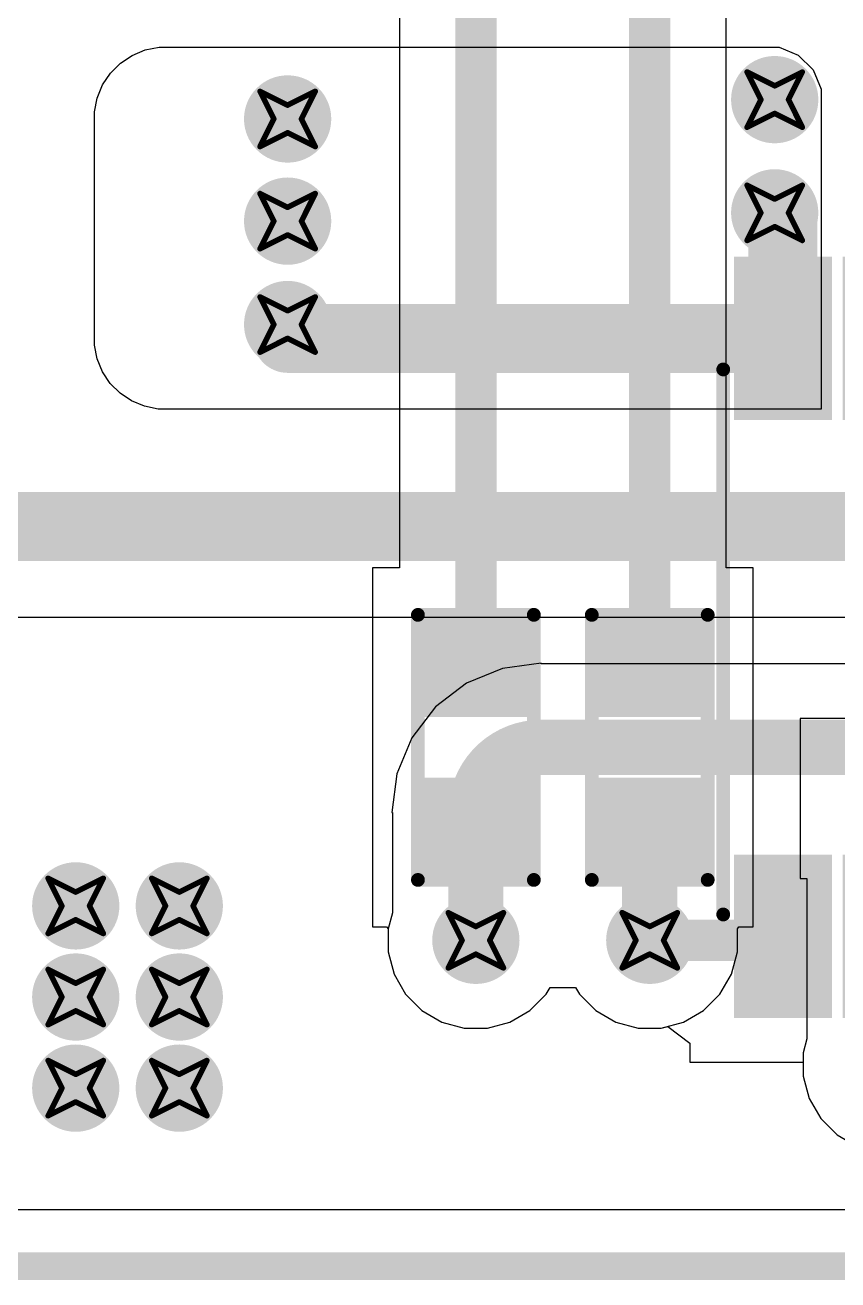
# Model space of a CAD drawing. Header units: inches. Extents: x 0 to 213, y 0 to 212.
# Drawn here: x 0.3249 to 0.6194, y -0.005 to 0.4495 of the extents above; entities that cross this region are included whole.
import ezdxf

# ---------------------------------------------------------------- set-up
doc = ezdxf.new("R2010")
doc.units = ezdxf.units.IN
doc.header["$MEASUREMENT"] = 0
for name, color, linetype in [('Board Outline', 216, 'Continuous'), ('Bottom Layer', 5, 'Continuous'), ('Bottom Overlay', 54, 'Continuous'), ('Bottom Paste', 16, 'Continuous'), ('Bottom Solder', 6, 'Continuous'), ('Drill Drawing', 1, 'Continuous'), ('Top Layer', 1, 'Continuous'), ('Top Overlay', 2, 'Continuous'), ('Top Paste', 8, 'Continuous'), ('Top Solder', 216, 'Continuous'), ('Via Holes', 16, 'Continuous')]:
    doc.layers.add(name, color=color, linetype=linetype)

# ---------------------------------------------------------------- blocks, each defined once
blk = doc.blocks.new('SOP_10_37')
at = {"layer": 'Top Layer'}
for points in [[(-0.13386, 0.09252), (-0.08268, 0.09252), (-0.08268, 0.06496), (-0.13386, 0.06496)], [(0.08268, 0.09252), (0.13386, 0.09252), (0.13386, 0.06496), (0.08268, 0.06496)], [(-0.13386, 0.05315), (-0.08268, 0.05315), (-0.08268, 0.02559), (-0.13386, 0.02559)], [(0.08268, 0.05315), (0.13386, 0.05315), (0.13386, 0.02559), (0.08268, 0.02559)], [(-0.13386, 0.01378), (-0.08268, 0.01378), (-0.08268, -0.01378), (-0.13386, -0.01378)], [(0.08268, 0.01378), (0.13386, 0.01378), (0.13386, -0.01378), (0.08268, -0.01378)], [(-0.13386, -0.02559), (-0.08268, -0.02559), (-0.08268, -0.05315), (-0.13386, -0.05315)], [(0.08268, -0.02559), (0.13386, -0.02559), (0.13386, -0.05315), (0.08268, -0.05315)], [(-0.13386, -0.06496), (-0.08268, -0.06496), (-0.08268, -0.09252), (-0.13386, -0.09252)], [(0.08268, -0.06496), (0.13386, -0.06496), (0.13386, -0.09252), (0.08268, -0.09252)]]:
    blk.add_hatch(color=1, dxfattribs=at).paths.add_polyline_path(points)
at = {"layer": 'Top Paste'}
for points in [[(-0.13386, 0.09252), (-0.08268, 0.09252), (-0.08268, 0.06496), (-0.13386, 0.06496)], [(0.08268, 0.09252), (0.13386, 0.09252), (0.13386, 0.06496), (0.08268, 0.06496)], [(-0.13386, 0.05315), (-0.08268, 0.05315), (-0.08268, 0.02559), (-0.13386, 0.02559)], [(0.08268, 0.05315), (0.13386, 0.05315), (0.13386, 0.02559), (0.08268, 0.02559)], [(-0.13386, 0.01378), (-0.08268, 0.01378), (-0.08268, -0.01378), (-0.13386, -0.01378)], [(0.08268, 0.01378), (0.13386, 0.01378), (0.13386, -0.01378), (0.08268, -0.01378)], [(-0.13386, -0.02559), (-0.08268, -0.02559), (-0.08268, -0.05315), (-0.13386, -0.05315)], [(0.08268, -0.02559), (0.13386, -0.02559), (0.13386, -0.05315), (0.08268, -0.05315)], [(-0.13386, -0.06496), (-0.08268, -0.06496), (-0.08268, -0.09252), (-0.13386, -0.09252)], [(0.08268, -0.06496), (0.13386, -0.06496), (0.13386, -0.09252), (0.08268, -0.09252)]]:
    blk.add_hatch(color=8, dxfattribs=at).paths.add_polyline_path(points)
at = {"layer": 'Top Solder'}
for points in [[(-0.13786, 0.09652), (-0.07868, 0.09652), (-0.07868, 0.06096), (-0.13786, 0.06096)], [(0.07868, 0.09652), (0.13786, 0.09652), (0.13786, 0.06096), (0.07868, 0.06096)], [(-0.13786, 0.05715), (-0.07868, 0.05715), (-0.07868, 0.02159), (-0.13786, 0.02159)], [(0.07868, 0.05715), (0.13786, 0.05715), (0.13786, 0.02159), (0.07868, 0.02159)], [(-0.13786, 0.01778), (-0.07868, 0.01778), (-0.07868, -0.01778), (-0.13786, -0.01778)], [(0.07868, 0.01778), (0.13786, 0.01778), (0.13786, -0.01778), (0.07868, -0.01778)], [(-0.13786, -0.02159), (-0.07868, -0.02159), (-0.07868, -0.05715), (-0.13786, -0.05715)], [(0.07868, -0.02159), (0.13786, -0.02159), (0.13786, -0.05715), (0.07868, -0.05715)], [(-0.13786, -0.06096), (-0.07868, -0.06096), (-0.07868, -0.09652), (-0.13786, -0.09652)], [(0.07868, -0.06096), (0.13786, -0.06096), (0.13786, -0.09652), (0.07868, -0.09652)]]:
    blk.add_hatch(color=216, dxfattribs=at).paths.add_polyline_path(points)
at = {"layer": 'Top Overlay', "const_width": 0.005}
for points in [[(0.10039, 0.10039), (-0.097, 0.10039)], [(-0.14696, 0.074), (-0.14696, 0.084)], [(-0.14196, 0.079), (-0.14696, 0.084)], [(-0.14696, 0.074), (-0.14196, 0.079)], [(0.10039, -0.10039), (-0.097, -0.10039)]]:
    blk.add_lwpolyline(points, dxfattribs=at)
at = {"layer": 'Top Overlay', "const_width": 0.0025}
for points in [[(-0.09825, 0.10039, 1), (-0.09575, 0.10039, 1)], [(0.09914, 0.10039, 1), (0.10164, 0.10039, 1)], [(-0.14821, 0.084, 1), (-0.14571, 0.084, 1)], [(-0.14821, 0.084, 1), (-0.14571, 0.084, 1)], [(-0.14321, 0.079, 1), (-0.14071, 0.079, 1)], [(-0.14321, 0.079, 1), (-0.14071, 0.079, 1)], [(-0.14821, 0.074, 1), (-0.14571, 0.074, 1)], [(-0.14821, 0.074, 1), (-0.14571, 0.074, 1)], [(-0.09825, -0.10039, 1), (-0.09575, -0.10039, 1)], [(0.09914, -0.10039, 1), (0.10164, -0.10039, 1)]]:
    blk.add_lwpolyline(points, format="xyb", close=True, dxfattribs=at)
blk = doc.blocks.new('R___0603_B_45')
at = {"layer": 'Bottom Layer'}
for points in [[(-0.045, -0.0175), (-0.045, 0.0175), (-0.015, 0.0175), (-0.015, -0.0175)], [(0.015, -0.0175), (0.015, 0.0175), (0.045, 0.0175), (0.045, -0.0175)]]:
    blk.add_hatch(color=5, dxfattribs=at).paths.add_polyline_path(points)
at = {"layer": 'Bottom Paste'}
for points in [[(-0.045, -0.0175), (-0.045, 0.0175), (-0.015, 0.0175), (-0.015, -0.0175)], [(0.015, -0.0175), (0.015, 0.0175), (0.045, 0.0175), (0.045, -0.0175)]]:
    blk.add_hatch(color=16, dxfattribs=at).paths.add_polyline_path(points)
at = {"layer": 'Bottom Solder'}
for points in [[(-0.049, -0.0215), (-0.049, 0.0215), (-0.011, 0.0215), (-0.011, -0.0215)], [(0.011, -0.0215), (0.011, 0.0215), (0.049, 0.0215), (0.049, -0.0215)]]:
    blk.add_hatch(color=6, dxfattribs=at).paths.add_polyline_path(points)
at = {"layer": 'Bottom Overlay', "const_width": 0.005}
for points in [[(0.048, 0.021), (-0.048, 0.021)], [(-0.048, -0.021), (-0.048, 0.021)], [(0.048, -0.021), (0.048, 0.021)], [(0.048, -0.021), (-0.048, -0.021)]]:
    blk.add_lwpolyline(points, dxfattribs=at)
at = {"layer": 'Bottom Overlay', "const_width": 0.0025}
for points in [[(-0.04925, 0.021, 1), (-0.04675, 0.021, 1)], [(-0.04925, 0.021, 1), (-0.04675, 0.021, 1)], [(0.04675, 0.021, 1), (0.04925, 0.021, 1)], [(0.04675, 0.021, 1), (0.04925, 0.021, 1)], [(-0.04925, -0.021, 1), (-0.04675, -0.021, 1)], [(-0.04925, -0.021, 1), (-0.04675, -0.021, 1)], [(0.04675, -0.021, 1), (0.04925, -0.021, 1)], [(0.04675, -0.021, 1), (0.04925, -0.021, 1)]]:
    blk.add_lwpolyline(points, format="xyb", close=True, dxfattribs=at)
blk = doc.blocks.new('R___0603_B_47')
at = {"layer": 'Bottom Layer'}
for points in [[(-0.045, -0.0175), (-0.045, 0.0175), (-0.015, 0.0175), (-0.015, -0.0175)], [(0.015, -0.0175), (0.015, 0.0175), (0.045, 0.0175), (0.045, -0.0175)]]:
    blk.add_hatch(color=5, dxfattribs=at).paths.add_polyline_path(points)
at = {"layer": 'Bottom Paste'}
for points in [[(-0.045, -0.0175), (-0.045, 0.0175), (-0.015, 0.0175), (-0.015, -0.0175)], [(0.015, -0.0175), (0.015, 0.0175), (0.045, 0.0175), (0.045, -0.0175)]]:
    blk.add_hatch(color=16, dxfattribs=at).paths.add_polyline_path(points)
at = {"layer": 'Bottom Solder'}
for points in [[(-0.049, -0.0215), (-0.049, 0.0215), (-0.011, 0.0215), (-0.011, -0.0215)], [(0.011, -0.0215), (0.011, 0.0215), (0.049, 0.0215), (0.049, -0.0215)]]:
    blk.add_hatch(color=6, dxfattribs=at).paths.add_polyline_path(points)
at = {"layer": 'Bottom Overlay', "const_width": 0.005}
for points in [[(0.048, 0.021), (-0.048, 0.021)], [(-0.048, -0.021), (-0.048, 0.021)], [(0.048, -0.021), (0.048, 0.021)], [(0.048, -0.021), (-0.048, -0.021)]]:
    blk.add_lwpolyline(points, dxfattribs=at)
at = {"layer": 'Bottom Overlay', "const_width": 0.0025}
for points in [[(-0.04925, 0.021, 1), (-0.04675, 0.021, 1)], [(-0.04925, 0.021, 1), (-0.04675, 0.021, 1)], [(0.04675, 0.021, 1), (0.04925, 0.021, 1)], [(0.04675, 0.021, 1), (0.04925, 0.021, 1)], [(-0.04925, -0.021, 1), (-0.04675, -0.021, 1)], [(-0.04925, -0.021, 1), (-0.04675, -0.021, 1)], [(0.04675, -0.021, 1), (0.04925, -0.021, 1)], [(0.04675, -0.021, 1), (0.04925, -0.021, 1)]]:
    blk.add_lwpolyline(points, format="xyb", close=True, dxfattribs=at)

msp = doc.modelspace()

# ---------------------------------------------------------------- hatches: boundary and pattern name
at = {"layer": 'Bottom Layer'}
h = msp.add_hatch(color=5, dxfattribs=at)
edge = h.paths.add_edge_path()
edge.add_arc((0.59648, 0.42245), 0.01181, 0, 360)
h = msp.add_hatch(color=5, dxfattribs=at)
edge = h.paths.add_edge_path()
edge.add_arc((0.42, 0.41545), 0.01181, 0, 360)
h = msp.add_hatch(color=5, dxfattribs=at)
edge = h.paths.add_edge_path()
edge.add_arc((0.59648, 0.38145), 0.01181, 0, 360)
h = msp.add_hatch(color=5, dxfattribs=at)
edge = h.paths.add_edge_path()
edge.add_arc((0.42, 0.37845), 0.01181, 0, 360)
h = msp.add_hatch(color=5, dxfattribs=at)
edge = h.paths.add_edge_path()
edge.add_arc((0.42, 0.341), 0.01181, 0, 360)
h = msp.add_hatch(color=5, dxfattribs=at)
edge = h.paths.add_edge_path()
edge.add_arc((0.34322, 0.13045), 0.01181, 0, 360)
h = msp.add_hatch(color=5, dxfattribs=at)
edge = h.paths.add_edge_path()
edge.add_arc((0.38075, 0.13045), 0.01181, 0, 360)
h = msp.add_hatch(color=5, dxfattribs=at)
edge = h.paths.add_edge_path()
edge.add_arc((0.48821, 0.11799), 0.01181, 0, 360)
h = msp.add_hatch(color=5, dxfattribs=at)
edge = h.paths.add_edge_path()
edge.add_arc((0.55121, 0.11799), 0.01181, 0, 360)
h = msp.add_hatch(color=5, dxfattribs=at)
edge = h.paths.add_edge_path()
edge.add_arc((0.34322, 0.09745), 0.01181, 0, 360)
h = msp.add_hatch(color=5, dxfattribs=at)
edge = h.paths.add_edge_path()
edge.add_arc((0.38075, 0.09745), 0.01181, 0, 360)
h = msp.add_hatch(color=5, dxfattribs=at)
edge = h.paths.add_edge_path()
edge.add_arc((0.34322, 0.06445), 0.01181, 0, 360)
h = msp.add_hatch(color=5, dxfattribs=at)
edge = h.paths.add_edge_path()
edge.add_arc((0.38075, 0.06445), 0.01181, 0, 360)
at = {"layer": 'Bottom Solder'}
h = msp.add_hatch(color=6, dxfattribs=at)
edge = h.paths.add_edge_path()
edge.add_arc((0.59648, 0.42245), 0.01581, 0, 360)
h = msp.add_hatch(color=6, dxfattribs=at)
edge = h.paths.add_edge_path()
edge.add_arc((0.42, 0.41545), 0.01581, 0, 360)
h = msp.add_hatch(color=6, dxfattribs=at)
edge = h.paths.add_edge_path()
edge.add_arc((0.59648, 0.38145), 0.01581, 0, 360)
h = msp.add_hatch(color=6, dxfattribs=at)
edge = h.paths.add_edge_path()
edge.add_arc((0.42, 0.37845), 0.01581, 0, 360)
h = msp.add_hatch(color=6, dxfattribs=at)
edge = h.paths.add_edge_path()
edge.add_arc((0.42, 0.341), 0.01581, 0, 360)
h = msp.add_hatch(color=6, dxfattribs=at)
edge = h.paths.add_edge_path()
edge.add_arc((0.34322, 0.13045), 0.01581, 0, 360)
h = msp.add_hatch(color=6, dxfattribs=at)
edge = h.paths.add_edge_path()
edge.add_arc((0.38075, 0.13045), 0.01581, 0, 360)
h = msp.add_hatch(color=6, dxfattribs=at)
edge = h.paths.add_edge_path()
edge.add_arc((0.48821, 0.11799), 0.01581, 0, 360)
h = msp.add_hatch(color=6, dxfattribs=at)
edge = h.paths.add_edge_path()
edge.add_arc((0.55121, 0.11799), 0.01581, 0, 360)
h = msp.add_hatch(color=6, dxfattribs=at)
edge = h.paths.add_edge_path()
edge.add_arc((0.34322, 0.09745), 0.01581, 0, 360)
h = msp.add_hatch(color=6, dxfattribs=at)
edge = h.paths.add_edge_path()
edge.add_arc((0.38075, 0.09745), 0.01581, 0, 360)
h = msp.add_hatch(color=6, dxfattribs=at)
edge = h.paths.add_edge_path()
edge.add_arc((0.34322, 0.06445), 0.01581, 0, 360)
h = msp.add_hatch(color=6, dxfattribs=at)
edge = h.paths.add_edge_path()
edge.add_arc((0.38075, 0.06445), 0.01581, 0, 360)
at = {"layer": 'Top Layer'}
h = msp.add_hatch(color=1, dxfattribs=at)
edge = h.paths.add_edge_path()
edge.add_arc((0.59648, 0.42245), 0.01181, 0, 360)
h = msp.add_hatch(color=1, dxfattribs=at)
edge = h.paths.add_edge_path()
edge.add_arc((0.42, 0.41545), 0.01181, 0, 360)
h = msp.add_hatch(color=1, dxfattribs=at)
edge = h.paths.add_edge_path()
edge.add_arc((0.59648, 0.38145), 0.01181, 0, 360)
h = msp.add_hatch(color=1, dxfattribs=at)
edge = h.paths.add_edge_path()
edge.add_arc((0.42, 0.37845), 0.01181, 0, 360)
h = msp.add_hatch(color=1, dxfattribs=at)
edge = h.paths.add_edge_path()
edge.add_arc((0.42, 0.341), 0.01181, 0, 360)
h = msp.add_hatch(color=1, dxfattribs=at)
edge = h.paths.add_edge_path()
edge.add_arc((0.34322, 0.13045), 0.01181, 0, 360)
h = msp.add_hatch(color=1, dxfattribs=at)
edge = h.paths.add_edge_path()
edge.add_arc((0.38075, 0.13045), 0.01181, 0, 360)
h = msp.add_hatch(color=1, dxfattribs=at)
edge = h.paths.add_edge_path()
edge.add_arc((0.48821, 0.11799), 0.01181, 0, 360)
h = msp.add_hatch(color=1, dxfattribs=at)
edge = h.paths.add_edge_path()
edge.add_arc((0.55121, 0.11799), 0.01181, 0, 360)
h = msp.add_hatch(color=1, dxfattribs=at)
edge = h.paths.add_edge_path()
edge.add_arc((0.34322, 0.09745), 0.01181, 0, 360)
h = msp.add_hatch(color=1, dxfattribs=at)
edge = h.paths.add_edge_path()
edge.add_arc((0.38075, 0.09745), 0.01181, 0, 360)
h = msp.add_hatch(color=1, dxfattribs=at)
edge = h.paths.add_edge_path()
edge.add_arc((0.34322, 0.06445), 0.01181, 0, 360)
h = msp.add_hatch(color=1, dxfattribs=at)
edge = h.paths.add_edge_path()
edge.add_arc((0.38075, 0.06445), 0.01181, 0, 360)
at = {"layer": 'Top Solder'}
h = msp.add_hatch(color=216, dxfattribs=at)
edge = h.paths.add_edge_path()
edge.add_arc((0.59648, 0.42245), 0.01581, 0, 360)
h = msp.add_hatch(color=216, dxfattribs=at)
edge = h.paths.add_edge_path()
edge.add_arc((0.42, 0.41545), 0.01581, 0, 360)
h = msp.add_hatch(color=216, dxfattribs=at)
edge = h.paths.add_edge_path()
edge.add_arc((0.59648, 0.38145), 0.01581, 0, 360)
h = msp.add_hatch(color=216, dxfattribs=at)
edge = h.paths.add_edge_path()
edge.add_arc((0.42, 0.37845), 0.01581, 0, 360)
h = msp.add_hatch(color=216, dxfattribs=at)
edge = h.paths.add_edge_path()
edge.add_arc((0.42, 0.341), 0.01581, 0, 360)
h = msp.add_hatch(color=216, dxfattribs=at)
edge = h.paths.add_edge_path()
edge.add_arc((0.34322, 0.13045), 0.01581, 0, 360)
h = msp.add_hatch(color=216, dxfattribs=at)
edge = h.paths.add_edge_path()
edge.add_arc((0.38075, 0.13045), 0.01581, 0, 360)
h = msp.add_hatch(color=216, dxfattribs=at)
edge = h.paths.add_edge_path()
edge.add_arc((0.48821, 0.11799), 0.01581, 0, 360)
h = msp.add_hatch(color=216, dxfattribs=at)
edge = h.paths.add_edge_path()
edge.add_arc((0.55121, 0.11799), 0.01581, 0, 360)
h = msp.add_hatch(color=216, dxfattribs=at)
edge = h.paths.add_edge_path()
edge.add_arc((0.34322, 0.09745), 0.01581, 0, 360)
h = msp.add_hatch(color=216, dxfattribs=at)
edge = h.paths.add_edge_path()
edge.add_arc((0.38075, 0.09745), 0.01581, 0, 360)
h = msp.add_hatch(color=216, dxfattribs=at)
edge = h.paths.add_edge_path()
edge.add_arc((0.34322, 0.06445), 0.01581, 0, 360)
h = msp.add_hatch(color=216, dxfattribs=at)
edge = h.paths.add_edge_path()
edge.add_arc((0.38075, 0.06445), 0.01581, 0, 360)
at = {"layer": 'Via Holes'}
h = msp.add_hatch(color=7, dxfattribs=at)
edge = h.paths.add_edge_path()
edge.add_arc((0.59648, 0.42245), 0.00591, 0, 360)
h = msp.add_hatch(color=7, dxfattribs=at)
edge = h.paths.add_edge_path()
edge.add_arc((0.42, 0.41545), 0.00591, 0, 360)
h = msp.add_hatch(color=7, dxfattribs=at)
edge = h.paths.add_edge_path()
edge.add_arc((0.59648, 0.38145), 0.00591, 0, 360)
h = msp.add_hatch(color=7, dxfattribs=at)
edge = h.paths.add_edge_path()
edge.add_arc((0.42, 0.37845), 0.00591, 0, 360)
h = msp.add_hatch(color=7, dxfattribs=at)
edge = h.paths.add_edge_path()
edge.add_arc((0.42, 0.341), 0.00591, 0, 360)
h = msp.add_hatch(color=7, dxfattribs=at)
edge = h.paths.add_edge_path()
edge.add_arc((0.34322, 0.13045), 0.00591, 0, 360)
h = msp.add_hatch(color=7, dxfattribs=at)
edge = h.paths.add_edge_path()
edge.add_arc((0.38075, 0.13045), 0.00591, 0, 360)
h = msp.add_hatch(color=7, dxfattribs=at)
edge = h.paths.add_edge_path()
edge.add_arc((0.48821, 0.11799), 0.00591, 0, 360)
h = msp.add_hatch(color=7, dxfattribs=at)
edge = h.paths.add_edge_path()
edge.add_arc((0.55121, 0.11799), 0.00591, 0, 360)
h = msp.add_hatch(color=7, dxfattribs=at)
edge = h.paths.add_edge_path()
edge.add_arc((0.34322, 0.09745), 0.00591, 0, 360)
h = msp.add_hatch(color=7, dxfattribs=at)
edge = h.paths.add_edge_path()
edge.add_arc((0.38075, 0.09745), 0.00591, 0, 360)
h = msp.add_hatch(color=7, dxfattribs=at)
edge = h.paths.add_edge_path()
edge.add_arc((0.34322, 0.06445), 0.00591, 0, 360)
h = msp.add_hatch(color=7, dxfattribs=at)
edge = h.paths.add_edge_path()
edge.add_arc((0.38075, 0.06445), 0.00591, 0, 360)

# ---------------------------------------------------------------- linework, layer by layer
at = {"layer": 'Board Outline', "const_width": 0.01}
msp.add_lwpolyline([(0, 0), (3.00697, 0)], dxfattribs=at)
at = {"layer": 'Bottom Layer'}
for p, q in [((0.46049, 1.80864), (0.46049, 0.25286)), ((0.57895, 0.25286), (0.57895, 1.64624)), ((0.46049, 0.25286), (0.45071, 0.25286)), ((0.45071, 0.25286), (0.45071, 0.18286)), ((0.58871, 0.25286), (0.57895, 0.25286)), ((0.58871, 0.18286), (0.58871, 0.25286)), ((0.63644, 0.19836), (0.60571, 0.19836)), ((0.60571, 0.19836), (0.60571, 0.14036)), ((0.45071, 0.18286), (0.45071, 0.12286)), ((0.58871, 0.12286), (0.58871, 0.18286)), ((0.60571, 0.14036), (0.60814, 0.14036)), ((0.60814, 0.14036), (0.60814, 0.08227)), ((0.45071, 0.12286), (0.45588, 0.12286)), ((0.45588, 0.12286), (0.4564, 0.12218)), ((0.58302, 0.12218), (0.58354, 0.12286)), ((0.58354, 0.12286), (0.58871, 0.12286)), ((0.4564, 0.12218), (0.4564, 0.11381)), ((0.58302, 0.11381), (0.58302, 0.12218)), ((0.4564, 0.11381), (0.45857, 0.10571)), ((0.58085, 0.10571), (0.58302, 0.11381)), ((0.45857, 0.10571), (0.46275, 0.09846)), ((0.57666, 0.09846), (0.58085, 0.10571)), ((0.51366, 0.09846), (0.51509, 0.10093)), ((0.51509, 0.10093), (0.52433, 0.10093)), ((0.52433, 0.10093), (0.52575, 0.09846)), ((0.46275, 0.09846), (0.46868, 0.09254)), ((0.50774, 0.09254), (0.51366, 0.09846)), ((0.52575, 0.09846), (0.53168, 0.09254)), ((0.57074, 0.09254), (0.57666, 0.09846)), ((0.46868, 0.09254), (0.47593, 0.08835)), ((0.50049, 0.08835), (0.50774, 0.09254)), ((0.53168, 0.09254), (0.53893, 0.08835)), ((0.56349, 0.08835), (0.57074, 0.09254)), ((0.47593, 0.08835), (0.48402, 0.08618)), ((0.4924, 0.08618), (0.50049, 0.08835)), ((0.53893, 0.08835), (0.54702, 0.08618)), ((0.5554, 0.08618), (0.56349, 0.08835)), ((0.48402, 0.08618), (0.4924, 0.08618)), ((0.54702, 0.08618), (0.5554, 0.08618)), ((0.60814, 0.08227), (0.60678, 0.07719)), ((0.60678, 0.07719), (0.60678, 0.06881)), ((0.60678, 0.06881), (0.60895, 0.06072)), ((0.60895, 0.06072), (0.61314, 0.05347)), ((0.61314, 0.05347), (0.61906, 0.04754)), ((0.61906, 0.04754), (0.62632, 0.04336)), ((2.81667, 0.02039), (0.1903, 0.02039))]:
    msp.add_line(p, q, dxfattribs=at)
for points, const_width in [([(0.48823, 0.22484), (0.48823, 1.84364)], 0.015), ([(0.55121, 0.21786), (0.55121, 1.64624)], 0.015), ([(0.48821, 0.11799), (0.48821, 0.15786)], 0.02), ([(0.55121, 0.11799), (0.55121, 0.15786)], 0.02)]:
    msp.add_lwpolyline(points, dxfattribs=dict(at, const_width=const_width))
for points, const_width in [([(0.48448, 0.22484, 1), (0.49198, 0.22484, 1)], 0.0075), ([(0.54746, 0.21786, 1), (0.55496, 0.21786, 1)], 0.0075), ([(0.48321, 0.15786, 1), (0.49321, 0.15786, 1)], 0.01), ([(0.54621, 0.15786, 1), (0.55621, 0.15786, 1)], 0.01), ([(0.48321, 0.11799, 1), (0.49321, 0.11799, 1)], 0.01), ([(0.54621, 0.11799, 1), (0.55621, 0.11799, 1)], 0.01)]:
    msp.add_lwpolyline(points, format="xyb", close=True, dxfattribs=dict(at, const_width=const_width))
at = {"layer": 'Drill Drawing', "const_width": 0.002}
for points in [[(0.58648, 0.43245), (0.59648, 0.42745)], [(0.58648, 0.43245), (0.59148, 0.42245)], [(0.59648, 0.42745), (0.60648, 0.43245)], [(0.60148, 0.42245), (0.60648, 0.43245)], [(0.41, 0.42545), (0.42, 0.42045)], [(0.41, 0.42545), (0.415, 0.41545)], [(0.42, 0.42045), (0.43, 0.42545)], [(0.425, 0.41545), (0.43, 0.42545)], [(0.58648, 0.41245), (0.59148, 0.42245)], [(0.60148, 0.42245), (0.60648, 0.41245)], [(0.58648, 0.41245), (0.59648, 0.41745)], [(0.59648, 0.41745), (0.60648, 0.41245)], [(0.41, 0.40545), (0.415, 0.41545)], [(0.425, 0.41545), (0.43, 0.40545)], [(0.41, 0.40545), (0.42, 0.41045)], [(0.42, 0.41045), (0.43, 0.40545)], [(0.58648, 0.39145), (0.59648, 0.38645)], [(0.58648, 0.39145), (0.59148, 0.38145)], [(0.59648, 0.38645), (0.60648, 0.39145)], [(0.60148, 0.38145), (0.60648, 0.39145)], [(0.41, 0.38845), (0.42, 0.38345)], [(0.41, 0.38845), (0.415, 0.37845)], [(0.42, 0.38345), (0.43, 0.38845)], [(0.425, 0.37845), (0.43, 0.38845)], [(0.58648, 0.37145), (0.59148, 0.38145)], [(0.60148, 0.38145), (0.60648, 0.37145)], [(0.41, 0.36845), (0.415, 0.37845)], [(0.425, 0.37845), (0.43, 0.36845)], [(0.58648, 0.37145), (0.59648, 0.37645)], [(0.59648, 0.37645), (0.60648, 0.37145)], [(0.41, 0.36845), (0.42, 0.37345)], [(0.42, 0.37345), (0.43, 0.36845)], [(0.41, 0.351), (0.42, 0.346)], [(0.41, 0.351), (0.415, 0.341)], [(0.42, 0.346), (0.43, 0.351)], [(0.425, 0.341), (0.43, 0.351)], [(0.41, 0.331), (0.415, 0.341)], [(0.425, 0.341), (0.43, 0.331)], [(0.41, 0.331), (0.42, 0.336)], [(0.42, 0.336), (0.43, 0.331)], [(0.33322, 0.14045), (0.34322, 0.13545)], [(0.33322, 0.14045), (0.33822, 0.13045)], [(0.34322, 0.13545), (0.35322, 0.14045)], [(0.34822, 0.13045), (0.35322, 0.14045)], [(0.37075, 0.14045), (0.38075, 0.13545)], [(0.37075, 0.14045), (0.37575, 0.13045)], [(0.38075, 0.13545), (0.39075, 0.14045)], [(0.38575, 0.13045), (0.39075, 0.14045)], [(0.33322, 0.12045), (0.33822, 0.13045)], [(0.34822, 0.13045), (0.35322, 0.12045)], [(0.37075, 0.12045), (0.37575, 0.13045)], [(0.38575, 0.13045), (0.39075, 0.12045)], [(0.47821, 0.12799), (0.48821, 0.12299)], [(0.47821, 0.12799), (0.48321, 0.11799)], [(0.48821, 0.12299), (0.49821, 0.12799)], [(0.49321, 0.11799), (0.49821, 0.12799)], [(0.54121, 0.12799), (0.55121, 0.12299)], [(0.54121, 0.12799), (0.54621, 0.11799)], [(0.55121, 0.12299), (0.56121, 0.12799)], [(0.55621, 0.11799), (0.56121, 0.12799)], [(0.33322, 0.12045), (0.34322, 0.12545)], [(0.34322, 0.12545), (0.35322, 0.12045)], [(0.37075, 0.12045), (0.38075, 0.12545)], [(0.38075, 0.12545), (0.39075, 0.12045)], [(0.47821, 0.10799), (0.48321, 0.11799)], [(0.49321, 0.11799), (0.49821, 0.10799)], [(0.54121, 0.10799), (0.54621, 0.11799)], [(0.55621, 0.11799), (0.56121, 0.10799)], [(0.47821, 0.10799), (0.48821, 0.11299)], [(0.48821, 0.11299), (0.49821, 0.10799)], [(0.54121, 0.10799), (0.55121, 0.11299)], [(0.55121, 0.11299), (0.56121, 0.10799)], [(0.33322, 0.10745), (0.34322, 0.10245)], [(0.33322, 0.10745), (0.33822, 0.09745)], [(0.34322, 0.10245), (0.35322, 0.10745)], [(0.34822, 0.09745), (0.35322, 0.10745)], [(0.37075, 0.10745), (0.38075, 0.10245)], [(0.37075, 0.10745), (0.37575, 0.09745)], [(0.38075, 0.10245), (0.39075, 0.10745)], [(0.38575, 0.09745), (0.39075, 0.10745)], [(0.33322, 0.08745), (0.33822, 0.09745)], [(0.34822, 0.09745), (0.35322, 0.08745)], [(0.37075, 0.08745), (0.37575, 0.09745)], [(0.38575, 0.09745), (0.39075, 0.08745)], [(0.33322, 0.08745), (0.34322, 0.09245)], [(0.34322, 0.09245), (0.35322, 0.08745)], [(0.37075, 0.08745), (0.38075, 0.09245)], [(0.38075, 0.09245), (0.39075, 0.08745)], [(0.33322, 0.07445), (0.34322, 0.06945)], [(0.33322, 0.07445), (0.33822, 0.06445)], [(0.34322, 0.06945), (0.35322, 0.07445)], [(0.34822, 0.06445), (0.35322, 0.07445)], [(0.37075, 0.07445), (0.38075, 0.06945)], [(0.37075, 0.07445), (0.37575, 0.06445)], [(0.38075, 0.06945), (0.39075, 0.07445)], [(0.38575, 0.06445), (0.39075, 0.07445)], [(0.33322, 0.05445), (0.33822, 0.06445)], [(0.34822, 0.06445), (0.35322, 0.05445)], [(0.37075, 0.05445), (0.37575, 0.06445)], [(0.38575, 0.06445), (0.39075, 0.05445)], [(0.33322, 0.05445), (0.34322, 0.05945)], [(0.34322, 0.05945), (0.35322, 0.05445)], [(0.37075, 0.05445), (0.38075, 0.05945)], [(0.38075, 0.05945), (0.39075, 0.05445)]]:
    msp.add_lwpolyline(points, dxfattribs=at)
at = {"layer": 'Drill Drawing', "const_width": 0.001}
for points in [[(0.58598, 0.43245, 1), (0.58698, 0.43245, 1)], [(0.58598, 0.43245, 1), (0.58698, 0.43245, 1)], [(0.60598, 0.43245, 1), (0.60698, 0.43245, 1)], [(0.60598, 0.43245, 1), (0.60698, 0.43245, 1)], [(0.59598, 0.42745, 1), (0.59698, 0.42745, 1)], [(0.59598, 0.42745, 1), (0.59698, 0.42745, 1)], [(0.4095, 0.42545, 1), (0.4105, 0.42545, 1)], [(0.4095, 0.42545, 1), (0.4105, 0.42545, 1)], [(0.4295, 0.42545, 1), (0.4305, 0.42545, 1)], [(0.4295, 0.42545, 1), (0.4305, 0.42545, 1)], [(0.59098, 0.42245, 1), (0.59198, 0.42245, 1)], [(0.59098, 0.42245, 1), (0.59198, 0.42245, 1)], [(0.60098, 0.42245, 1), (0.60198, 0.42245, 1)], [(0.60098, 0.42245, 1), (0.60198, 0.42245, 1)], [(0.4195, 0.42045, 1), (0.4205, 0.42045, 1)], [(0.4195, 0.42045, 1), (0.4205, 0.42045, 1)], [(0.59598, 0.41745, 1), (0.59698, 0.41745, 1)], [(0.59598, 0.41745, 1), (0.59698, 0.41745, 1)], [(0.4145, 0.41545, 1), (0.4155, 0.41545, 1)], [(0.4145, 0.41545, 1), (0.4155, 0.41545, 1)], [(0.4245, 0.41545, 1), (0.4255, 0.41545, 1)], [(0.4245, 0.41545, 1), (0.4255, 0.41545, 1)], [(0.4195, 0.41045, 1), (0.4205, 0.41045, 1)], [(0.4195, 0.41045, 1), (0.4205, 0.41045, 1)], [(0.58598, 0.41245, 1), (0.58698, 0.41245, 1)], [(0.58598, 0.41245, 1), (0.58698, 0.41245, 1)], [(0.60598, 0.41245, 1), (0.60698, 0.41245, 1)], [(0.60598, 0.41245, 1), (0.60698, 0.41245, 1)], [(0.4095, 0.40545, 1), (0.4105, 0.40545, 1)], [(0.4095, 0.40545, 1), (0.4105, 0.40545, 1)], [(0.4295, 0.40545, 1), (0.4305, 0.40545, 1)], [(0.4295, 0.40545, 1), (0.4305, 0.40545, 1)], [(0.58598, 0.39145, 1), (0.58698, 0.39145, 1)], [(0.58598, 0.39145, 1), (0.58698, 0.39145, 1)], [(0.60598, 0.39145, 1), (0.60698, 0.39145, 1)], [(0.60598, 0.39145, 1), (0.60698, 0.39145, 1)], [(0.4095, 0.38845, 1), (0.4105, 0.38845, 1)], [(0.4095, 0.38845, 1), (0.4105, 0.38845, 1)], [(0.4295, 0.38845, 1), (0.4305, 0.38845, 1)], [(0.4295, 0.38845, 1), (0.4305, 0.38845, 1)], [(0.59598, 0.38645, 1), (0.59698, 0.38645, 1)], [(0.59598, 0.38645, 1), (0.59698, 0.38645, 1)], [(0.4195, 0.38345, 1), (0.4205, 0.38345, 1)], [(0.4195, 0.38345, 1), (0.4205, 0.38345, 1)], [(0.59098, 0.38145, 1), (0.59198, 0.38145, 1)], [(0.59098, 0.38145, 1), (0.59198, 0.38145, 1)], [(0.60098, 0.38145, 1), (0.60198, 0.38145, 1)], [(0.60098, 0.38145, 1), (0.60198, 0.38145, 1)], [(0.4145, 0.37845, 1), (0.4155, 0.37845, 1)], [(0.4145, 0.37845, 1), (0.4155, 0.37845, 1)], [(0.4245, 0.37845, 1), (0.4255, 0.37845, 1)], [(0.4245, 0.37845, 1), (0.4255, 0.37845, 1)], [(0.59598, 0.37645, 1), (0.59698, 0.37645, 1)], [(0.59598, 0.37645, 1), (0.59698, 0.37645, 1)], [(0.4195, 0.37345, 1), (0.4205, 0.37345, 1)], [(0.4195, 0.37345, 1), (0.4205, 0.37345, 1)], [(0.4095, 0.36845, 1), (0.4105, 0.36845, 1)], [(0.4095, 0.36845, 1), (0.4105, 0.36845, 1)], [(0.4295, 0.36845, 1), (0.4305, 0.36845, 1)], [(0.4295, 0.36845, 1), (0.4305, 0.36845, 1)], [(0.58598, 0.37145, 1), (0.58698, 0.37145, 1)], [(0.58598, 0.37145, 1), (0.58698, 0.37145, 1)], [(0.60598, 0.37145, 1), (0.60698, 0.37145, 1)], [(0.60598, 0.37145, 1), (0.60698, 0.37145, 1)], [(0.4095, 0.351, 1), (0.4105, 0.351, 1)], [(0.4095, 0.351, 1), (0.4105, 0.351, 1)], [(0.4295, 0.351, 1), (0.4305, 0.351, 1)], [(0.4295, 0.351, 1), (0.4305, 0.351, 1)], [(0.4195, 0.346, 1), (0.4205, 0.346, 1)], [(0.4195, 0.346, 1), (0.4205, 0.346, 1)], [(0.4145, 0.341, 1), (0.4155, 0.341, 1)], [(0.4145, 0.341, 1), (0.4155, 0.341, 1)], [(0.4245, 0.341, 1), (0.4255, 0.341, 1)], [(0.4245, 0.341, 1), (0.4255, 0.341, 1)], [(0.4195, 0.336, 1), (0.4205, 0.336, 1)], [(0.4195, 0.336, 1), (0.4205, 0.336, 1)], [(0.4095, 0.331, 1), (0.4105, 0.331, 1)], [(0.4095, 0.331, 1), (0.4105, 0.331, 1)], [(0.4295, 0.331, 1), (0.4305, 0.331, 1)], [(0.4295, 0.331, 1), (0.4305, 0.331, 1)], [(0.33272, 0.14045, 1), (0.33372, 0.14045, 1)], [(0.33272, 0.14045, 1), (0.33372, 0.14045, 1)], [(0.35272, 0.14045, 1), (0.35372, 0.14045, 1)], [(0.35272, 0.14045, 1), (0.35372, 0.14045, 1)], [(0.37025, 0.14045, 1), (0.37125, 0.14045, 1)], [(0.37025, 0.14045, 1), (0.37125, 0.14045, 1)], [(0.39025, 0.14045, 1), (0.39125, 0.14045, 1)], [(0.39025, 0.14045, 1), (0.39125, 0.14045, 1)], [(0.34272, 0.13545, 1), (0.34372, 0.13545, 1)], [(0.34272, 0.13545, 1), (0.34372, 0.13545, 1)], [(0.38025, 0.13545, 1), (0.38125, 0.13545, 1)], [(0.38025, 0.13545, 1), (0.38125, 0.13545, 1)], [(0.33772, 0.13045, 1), (0.33872, 0.13045, 1)], [(0.33772, 0.13045, 1), (0.33872, 0.13045, 1)], [(0.34772, 0.13045, 1), (0.34872, 0.13045, 1)], [(0.34772, 0.13045, 1), (0.34872, 0.13045, 1)], [(0.37525, 0.13045, 1), (0.37625, 0.13045, 1)], [(0.37525, 0.13045, 1), (0.37625, 0.13045, 1)], [(0.38525, 0.13045, 1), (0.38625, 0.13045, 1)], [(0.38525, 0.13045, 1), (0.38625, 0.13045, 1)], [(0.47771, 0.12799, 1), (0.47871, 0.12799, 1)], [(0.47771, 0.12799, 1), (0.47871, 0.12799, 1)], [(0.49771, 0.12799, 1), (0.49871, 0.12799, 1)], [(0.49771, 0.12799, 1), (0.49871, 0.12799, 1)], [(0.54071, 0.12799, 1), (0.54171, 0.12799, 1)], [(0.54071, 0.12799, 1), (0.54171, 0.12799, 1)], [(0.56071, 0.12799, 1), (0.56171, 0.12799, 1)], [(0.56071, 0.12799, 1), (0.56171, 0.12799, 1)], [(0.34272, 0.12545, 1), (0.34372, 0.12545, 1)], [(0.34272, 0.12545, 1), (0.34372, 0.12545, 1)], [(0.38025, 0.12545, 1), (0.38125, 0.12545, 1)], [(0.38025, 0.12545, 1), (0.38125, 0.12545, 1)], [(0.48771, 0.12299, 1), (0.48871, 0.12299, 1)], [(0.48771, 0.12299, 1), (0.48871, 0.12299, 1)], [(0.55071, 0.12299, 1), (0.55171, 0.12299, 1)], [(0.55071, 0.12299, 1), (0.55171, 0.12299, 1)], [(0.33272, 0.12045, 1), (0.33372, 0.12045, 1)], [(0.33272, 0.12045, 1), (0.33372, 0.12045, 1)], [(0.35272, 0.12045, 1), (0.35372, 0.12045, 1)], [(0.35272, 0.12045, 1), (0.35372, 0.12045, 1)], [(0.37025, 0.12045, 1), (0.37125, 0.12045, 1)], [(0.37025, 0.12045, 1), (0.37125, 0.12045, 1)], [(0.39025, 0.12045, 1), (0.39125, 0.12045, 1)], [(0.39025, 0.12045, 1), (0.39125, 0.12045, 1)], [(0.48271, 0.11799, 1), (0.48371, 0.11799, 1)], [(0.48271, 0.11799, 1), (0.48371, 0.11799, 1)], [(0.49271, 0.11799, 1), (0.49371, 0.11799, 1)], [(0.49271, 0.11799, 1), (0.49371, 0.11799, 1)], [(0.54571, 0.11799, 1), (0.54671, 0.11799, 1)], [(0.54571, 0.11799, 1), (0.54671, 0.11799, 1)], [(0.55571, 0.11799, 1), (0.55671, 0.11799, 1)], [(0.55571, 0.11799, 1), (0.55671, 0.11799, 1)], [(0.48771, 0.11299, 1), (0.48871, 0.11299, 1)], [(0.48771, 0.11299, 1), (0.48871, 0.11299, 1)], [(0.55071, 0.11299, 1), (0.55171, 0.11299, 1)], [(0.55071, 0.11299, 1), (0.55171, 0.11299, 1)], [(0.33272, 0.10745, 1), (0.33372, 0.10745, 1)], [(0.33272, 0.10745, 1), (0.33372, 0.10745, 1)], [(0.35272, 0.10745, 1), (0.35372, 0.10745, 1)], [(0.35272, 0.10745, 1), (0.35372, 0.10745, 1)], [(0.37025, 0.10745, 1), (0.37125, 0.10745, 1)], [(0.37025, 0.10745, 1), (0.37125, 0.10745, 1)], [(0.39025, 0.10745, 1), (0.39125, 0.10745, 1)], [(0.39025, 0.10745, 1), (0.39125, 0.10745, 1)], [(0.47771, 0.10799, 1), (0.47871, 0.10799, 1)], [(0.47771, 0.10799, 1), (0.47871, 0.10799, 1)], [(0.49771, 0.10799, 1), (0.49871, 0.10799, 1)], [(0.49771, 0.10799, 1), (0.49871, 0.10799, 1)], [(0.54071, 0.10799, 1), (0.54171, 0.10799, 1)], [(0.54071, 0.10799, 1), (0.54171, 0.10799, 1)], [(0.56071, 0.10799, 1), (0.56171, 0.10799, 1)], [(0.56071, 0.10799, 1), (0.56171, 0.10799, 1)], [(0.34272, 0.10245, 1), (0.34372, 0.10245, 1)], [(0.34272, 0.10245, 1), (0.34372, 0.10245, 1)], [(0.38025, 0.10245, 1), (0.38125, 0.10245, 1)], [(0.38025, 0.10245, 1), (0.38125, 0.10245, 1)], [(0.33772, 0.09745, 1), (0.33872, 0.09745, 1)], [(0.33772, 0.09745, 1), (0.33872, 0.09745, 1)], [(0.34772, 0.09745, 1), (0.34872, 0.09745, 1)], [(0.34772, 0.09745, 1), (0.34872, 0.09745, 1)], [(0.37525, 0.09745, 1), (0.37625, 0.09745, 1)], [(0.37525, 0.09745, 1), (0.37625, 0.09745, 1)], [(0.38525, 0.09745, 1), (0.38625, 0.09745, 1)], [(0.38525, 0.09745, 1), (0.38625, 0.09745, 1)], [(0.34272, 0.09245, 1), (0.34372, 0.09245, 1)], [(0.34272, 0.09245, 1), (0.34372, 0.09245, 1)], [(0.38025, 0.09245, 1), (0.38125, 0.09245, 1)], [(0.38025, 0.09245, 1), (0.38125, 0.09245, 1)], [(0.33272, 0.08745, 1), (0.33372, 0.08745, 1)], [(0.33272, 0.08745, 1), (0.33372, 0.08745, 1)], [(0.35272, 0.08745, 1), (0.35372, 0.08745, 1)], [(0.35272, 0.08745, 1), (0.35372, 0.08745, 1)], [(0.37025, 0.08745, 1), (0.37125, 0.08745, 1)], [(0.37025, 0.08745, 1), (0.37125, 0.08745, 1)], [(0.39025, 0.08745, 1), (0.39125, 0.08745, 1)], [(0.39025, 0.08745, 1), (0.39125, 0.08745, 1)], [(0.33272, 0.07445, 1), (0.33372, 0.07445, 1)], [(0.33272, 0.07445, 1), (0.33372, 0.07445, 1)], [(0.35272, 0.07445, 1), (0.35372, 0.07445, 1)], [(0.35272, 0.07445, 1), (0.35372, 0.07445, 1)], [(0.37025, 0.07445, 1), (0.37125, 0.07445, 1)], [(0.37025, 0.07445, 1), (0.37125, 0.07445, 1)], [(0.39025, 0.07445, 1), (0.39125, 0.07445, 1)], [(0.39025, 0.07445, 1), (0.39125, 0.07445, 1)], [(0.34272, 0.06945, 1), (0.34372, 0.06945, 1)], [(0.34272, 0.06945, 1), (0.34372, 0.06945, 1)], [(0.38025, 0.06945, 1), (0.38125, 0.06945, 1)], [(0.38025, 0.06945, 1), (0.38125, 0.06945, 1)], [(0.33772, 0.06445, 1), (0.33872, 0.06445, 1)], [(0.33772, 0.06445, 1), (0.33872, 0.06445, 1)], [(0.34772, 0.06445, 1), (0.34872, 0.06445, 1)], [(0.34772, 0.06445, 1), (0.34872, 0.06445, 1)], [(0.37525, 0.06445, 1), (0.37625, 0.06445, 1)], [(0.37525, 0.06445, 1), (0.37625, 0.06445, 1)], [(0.38525, 0.06445, 1), (0.38625, 0.06445, 1)], [(0.38525, 0.06445, 1), (0.38625, 0.06445, 1)], [(0.34272, 0.05945, 1), (0.34372, 0.05945, 1)], [(0.34272, 0.05945, 1), (0.34372, 0.05945, 1)], [(0.38025, 0.05945, 1), (0.38125, 0.05945, 1)], [(0.38025, 0.05945, 1), (0.38125, 0.05945, 1)], [(0.33272, 0.05445, 1), (0.33372, 0.05445, 1)], [(0.33272, 0.05445, 1), (0.33372, 0.05445, 1)], [(0.35272, 0.05445, 1), (0.35372, 0.05445, 1)], [(0.35272, 0.05445, 1), (0.35372, 0.05445, 1)], [(0.37025, 0.05445, 1), (0.37125, 0.05445, 1)], [(0.37025, 0.05445, 1), (0.37125, 0.05445, 1)], [(0.39025, 0.05445, 1), (0.39125, 0.05445, 1)], [(0.39025, 0.05445, 1), (0.39125, 0.05445, 1)]]:
    msp.add_lwpolyline(points, format="xyb", close=True, dxfattribs=at)
at = {"layer": 'Top Layer'}
for p, q in [((0.36842, 0.44045), (0.37344, 0.44145)), ((0.37344, 0.44145), (0.376, 0.44145)), ((0.376, 0.44145), (0.376, 0.44145)), ((0.376, 0.44145), (0.59426, 0.44145)), ((0.59426, 0.44145), (0.59804, 0.44145)), ((0.59804, 0.44145), (0.60502, 0.43856)), ((0.35943, 0.43565), (0.36368, 0.43849)), ((0.36368, 0.43849), (0.36842, 0.44045)), ((0.60502, 0.43856), (0.61036, 0.43321)), ((0.35296, 0.42777), (0.3558, 0.43202)), ((0.3558, 0.43202), (0.35943, 0.43565)), ((0.61036, 0.43321), (0.61326, 0.42623)), ((0.351, 0.42303), (0.35296, 0.42777)), ((0.35, 0.41801), (0.351, 0.42303)), ((0.61326, 0.42623), (0.61326, 0.42245)), ((0.61326, 0.42245), (0.61326, 0.31041)), ((0.61326, 0.42245), (0.61326, 0.42245)), ((0.35, 0.41545), (0.35, 0.41801)), ((0.35, 0.336), (0.35, 0.41545)), ((0.35, 0.33348), (0.35, 0.336)), ((0.35, 0.336), (0.35, 0.336)), ((0.35098, 0.32854), (0.35, 0.33348)), ((0.35291, 0.32388), (0.35098, 0.32854)), ((0.35571, 0.31969), (0.35291, 0.32388)), ((0.35928, 0.31612), (0.35571, 0.31969)), ((0.36347, 0.31332), (0.35928, 0.31612)), ((0.36813, 0.31139), (0.36347, 0.31332)), ((0.37307, 0.31041), (0.36813, 0.31139)), ((0.37559, 0.31041), (0.37307, 0.31041)), ((0.61326, 0.31041), (0.37559, 0.31041)), ((0.18249, 0.23508), (0.69298, 0.23508)), ((0.51182, 0.21832), (0.49782, 0.21648)), ((0.51182, 0.21812), (0.51182, 0.21832)), ((0.49782, 0.21648), (0.48478, 0.21108)), ((0.65421, 0.21812), (0.51182, 0.21812)), ((0.48478, 0.21108), (0.47358, 0.20249)), ((0.47358, 0.20249), (0.46499, 0.19129)), ((0.46499, 0.19129), (0.45959, 0.17825)), ((0.45959, 0.17825), (0.45775, 0.16425)), ((0.45775, 0.16425), (0.45795, 0.16425)), ((0.45795, 0.16425), (0.45795, 0.12797)), ((0.45795, 0.12797), (0.4564, 0.12218)), ((0.4564, 0.12218), (0.4564, 0.11381)), ((0.4564, 0.11381), (0.45857, 0.10571)), ((0.45857, 0.10571), (0.46275, 0.09846)), ((0.51366, 0.09846), (0.51509, 0.10093)), ((0.51509, 0.10093), (0.52433, 0.10093)), ((0.52433, 0.10093), (0.52575, 0.09846)), ((0.46275, 0.09846), (0.46868, 0.09254)), ((0.50774, 0.09254), (0.51366, 0.09846)), ((0.52575, 0.09846), (0.53168, 0.09254)), ((0.46868, 0.09254), (0.47593, 0.08835)), ((0.50049, 0.08835), (0.50774, 0.09254)), ((0.53168, 0.09254), (0.53893, 0.08835)), ((0.47593, 0.08835), (0.48402, 0.08618)), ((0.4924, 0.08618), (0.50049, 0.08835)), ((0.53893, 0.08835), (0.54702, 0.08618)), ((0.5554, 0.08618), (0.5577, 0.0868)), ((0.5577, 0.0868), (0.5657, 0.08073)), ((0.48402, 0.08618), (0.4924, 0.08618)), ((0.54702, 0.08618), (0.5554, 0.08618)), ((0.5657, 0.08073), (0.5657, 0.07388)), ((0.5657, 0.07388), (0.60678, 0.07388)), ((0.60678, 0.07388), (0.60678, 0.06881)), ((0.60678, 0.06881), (0.60895, 0.06072)), ((0.60895, 0.06072), (0.61314, 0.05347)), ((0.61314, 0.05347), (0.61906, 0.04754)), ((0.61906, 0.04754), (0.62632, 0.04336)), ((2.81667, 0.02039), (0.1903, 0.02039))]:
    msp.add_line(p, q, dxfattribs=at)
for points, const_width in [([(0.59948, 0.336), (0.59948, 0.38145)], 0.025), ([(0.42, 0.336), (0.59948, 0.336)], 0.025), ([(0.07597, 0.26786), (0.69298, 0.26786)], 0.025), ([(0.51182, 0.18786), (0.65421, 0.18786)], 0.02), ([(0.48821, 0.11799), (0.48821, 0.16425)], 0.02), ([(0.55121, 0.11799), (0.59801, 0.11799)], 0.015), ([(0.59801, 0.11799), (0.59948, 0.11947)], 0.015)]:
    msp.add_lwpolyline(points, dxfattribs=dict(at, const_width=const_width))
for points, const_width in [([(0.59323, 0.38145, 1), (0.60573, 0.38145, 1)], 0.0125), ([(0.41375, 0.336, 1), (0.42625, 0.336, 1)], 0.0125), ([(0.59323, 0.336, 1), (0.60573, 0.336, 1)], 0.0125), ([(0.59323, 0.336, 1), (0.60573, 0.336, 1)], 0.0125), ([(0.50682, 0.18786, 1), (0.51682, 0.18786, 1)], 0.01), ([(0.50682, 0.18786, 1), (0.51682, 0.18786, 1)], 0.01), ([(0.48321, 0.16425, 1), (0.49321, 0.16425, 1)], 0.01), ([(0.48321, 0.16425, 1), (0.49321, 0.16425, 1)], 0.01), ([(0.48321, 0.11799, 1), (0.49321, 0.11799, 1)], 0.01), ([(0.54746, 0.11799, 1), (0.55496, 0.11799, 1)], 0.0075), ([(0.59426, 0.11799, 1), (0.60176, 0.11799, 1)], 0.0075), ([(0.59426, 0.11799, 1), (0.60176, 0.11799, 1)], 0.0075), ([(0.59573, 0.11947, 1), (0.60323, 0.11947, 1)], 0.0075)]:
    msp.add_lwpolyline(points, format="xyb", close=True, dxfattribs=dict(at, const_width=const_width))
at = {"layer": 'Top Layer', "const_width": 0.02}
msp.add_lwpolyline([(0.48821, 0.16425, -0.414214), (0.51182, 0.18786)], format="xyb", dxfattribs=at)

# ---------------------------------------------------------------- block references
at = {"rotation": 270}
for name, p in [('SOP_10_37', (0.67822, 0.22773)), ('R___0603_B_47', (0.48821, 0.18786)), ('R___0603_B_45', (0.55121, 0.18786))]:
    msp.add_blockref(name, p, dxfattribs=at)

doc.saveas('drawing.dxf')
